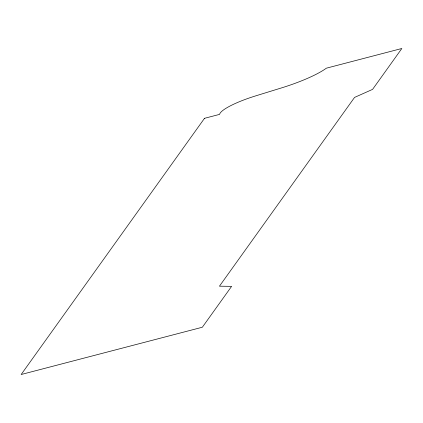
<?xml version="1.0" encoding="UTF-8"?>
<svg xmlns="http://www.w3.org/2000/svg" width="423" height="423" viewBox="0 0 423 423"><rect width="100%" height="100%" fill="white"/><g stroke="black" fill="none" stroke-linecap="round" stroke-linejoin="round"><path stroke-width="0.63" d="M204.515 118.313L21.15 374.514L202.347 327.233L231.614 286.345L219.447 286.186L354.553 97.417L372.584 89.375L401.85 48.486L326.35 68.188A54.181 10.522 -17.5 0 1 281.401 87.942L255.466 95.947A38.71 7.519 -17.5 0 0 219.616 114.374L204.515 118.313"/></g></svg>
